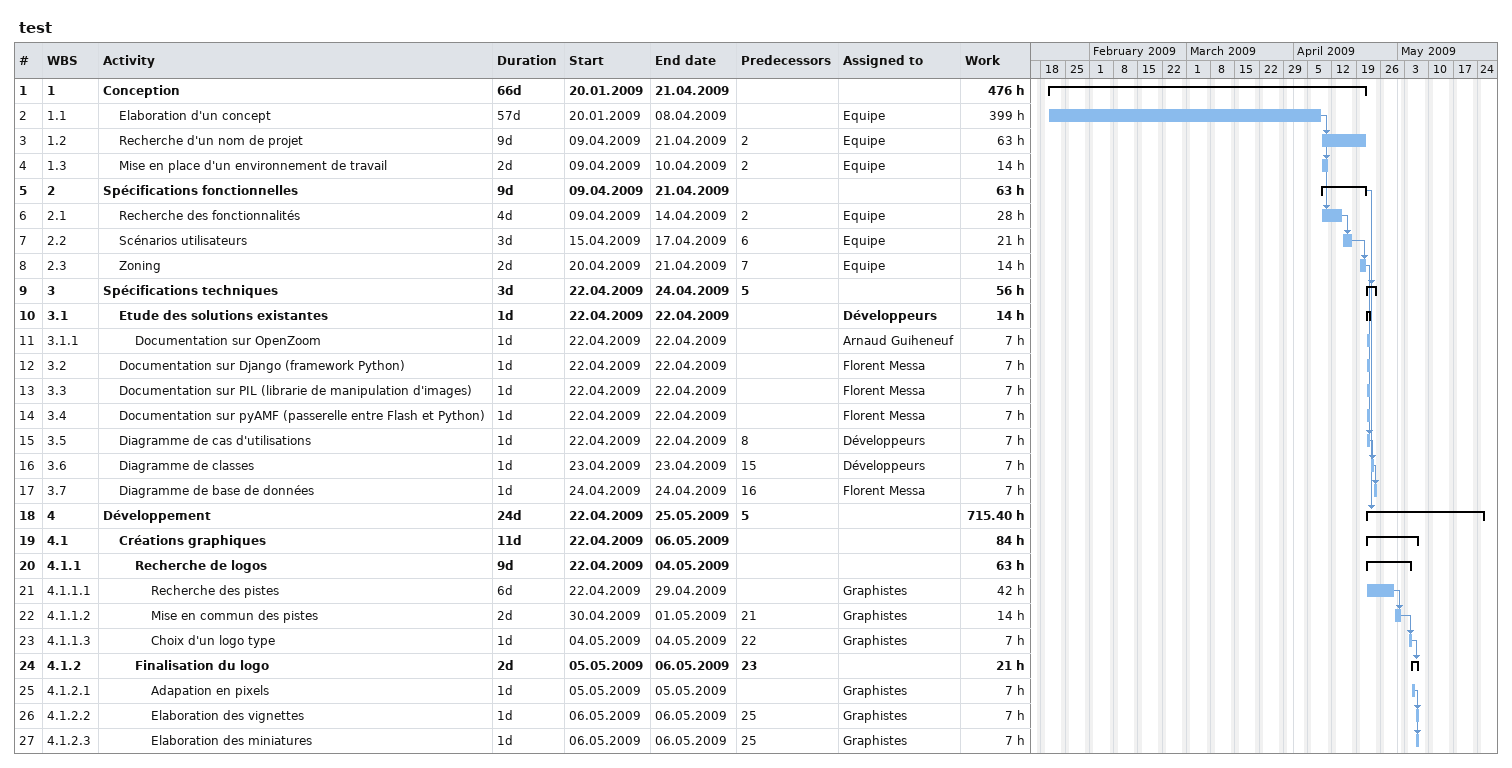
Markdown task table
test

| ID | WBS | Task | Duration | Start | Finish | Predecessors | Resources | Work (h) |
|---|---|---|---|---|---|---|---|---|
| 1 | 1 | **Conception** | 66d | 2009-01-20 | 2009-04-21 |  |  | 476 |
| 2 | 1.1 | Elaboration d'un concept | 57d | 2009-01-20 | 2009-04-08 |  | Equipe | 399 |
| 3 | 1.2 | Recherche d'un nom de projet | 9d | 2009-04-09 | 2009-04-21 | 2 | Equipe | 63 |
| 4 | 1.3 | Mise en place d'un environnement de travail | 2d | 2009-04-09 | 2009-04-10 | 2 | Equipe | 14 |
| 5 | 2 | **Spécifications fonctionnelles** | 9d | 2009-04-09 | 2009-04-21 |  |  | 63 |
| 6 | 2.1 | Recherche des fonctionnalités | 4d | 2009-04-09 | 2009-04-14 | 2 | Equipe | 28 |
| 7 | 2.2 | Scénarios utilisateurs | 3d | 2009-04-15 | 2009-04-17 | 6 | Equipe | 21 |
| 8 | 2.3 | Zoning | 2d | 2009-04-20 | 2009-04-21 | 7 | Equipe | 14 |
| 9 | 3 | **Spécifications techniques** | 3d | 2009-04-22 | 2009-04-24 | 5 |  | 56 |
| 10 | 3.1 | **Etude des solutions existantes** | 1d | 2009-04-22 | 2009-04-22 |  | Développeurs | 14 |
| 11 | 3.1.1 | Documentation sur OpenZoom | 1d | 2009-04-22 | 2009-04-22 |  | Arnaud Guiheneuf | 7 |
| 12 | 3.2 | Documentation sur Django (framework Python) | 1d | 2009-04-22 | 2009-04-22 |  | Florent Messa | 7 |
| 13 | 3.3 | Documentation sur PIL (librarie de manipulation d'images) | 1d | 2009-04-22 | 2009-04-22 |  | Florent Messa | 7 |
| 14 | 3.4 | Documentation sur pyAMF (passerelle entre Flash et Python) | 1d | 2009-04-22 | 2009-04-22 |  | Florent Messa | 7 |
| 15 | 3.5 | Diagramme de cas d'utilisations | 1d | 2009-04-22 | 2009-04-22 | 8 | Développeurs | 7 |
| 16 | 3.6 | Diagramme de classes | 1d | 2009-04-23 | 2009-04-23 | 15 | Développeurs | 7 |
| 17 | 3.7 | Diagramme de base de données | 1d | 2009-04-24 | 2009-04-24 | 16 | Florent Messa | 7 |
| 18 | 4 | **Développement** | 24d | 2009-04-22 | 2009-05-25 | 5 |  | 715.40 |
| 19 | 4.1 | **Créations graphiques** | 11d | 2009-04-22 | 2009-05-06 |  |  | 84 |
| 20 | 4.1.1 | **Recherche de logos** | 9d | 2009-04-22 | 2009-05-04 |  |  | 63 |
| 21 | 4.1.1.1 | Recherche des pistes | 6d | 2009-04-22 | 2009-04-29 |  | Graphistes | 42 |
| 22 | 4.1.1.2 | Mise en commun des pistes | 2d | 2009-04-30 | 2009-05-01 | 21 | Graphistes | 14 |
| 23 | 4.1.1.3 | Choix d'un logo type | 1d | 2009-05-04 | 2009-05-04 | 22 | Graphistes | 7 |
| 24 | 4.1.2 | **Finalisation du logo** | 2d | 2009-05-05 | 2009-05-06 | 23 |  | 21 |
| 25 | 4.1.2.1 | Adapation en pixels | 1d | 2009-05-05 | 2009-05-05 |  | Graphistes | 7 |
| 26 | 4.1.2.2 | Elaboration des vignettes | 1d | 2009-05-06 | 2009-05-06 | 25 | Graphistes | 7 |
| 27 | 4.1.2.3 | Elaboration des miniatures | 1d | 2009-05-06 | 2009-05-06 | 25 | Graphistes | 7 |
